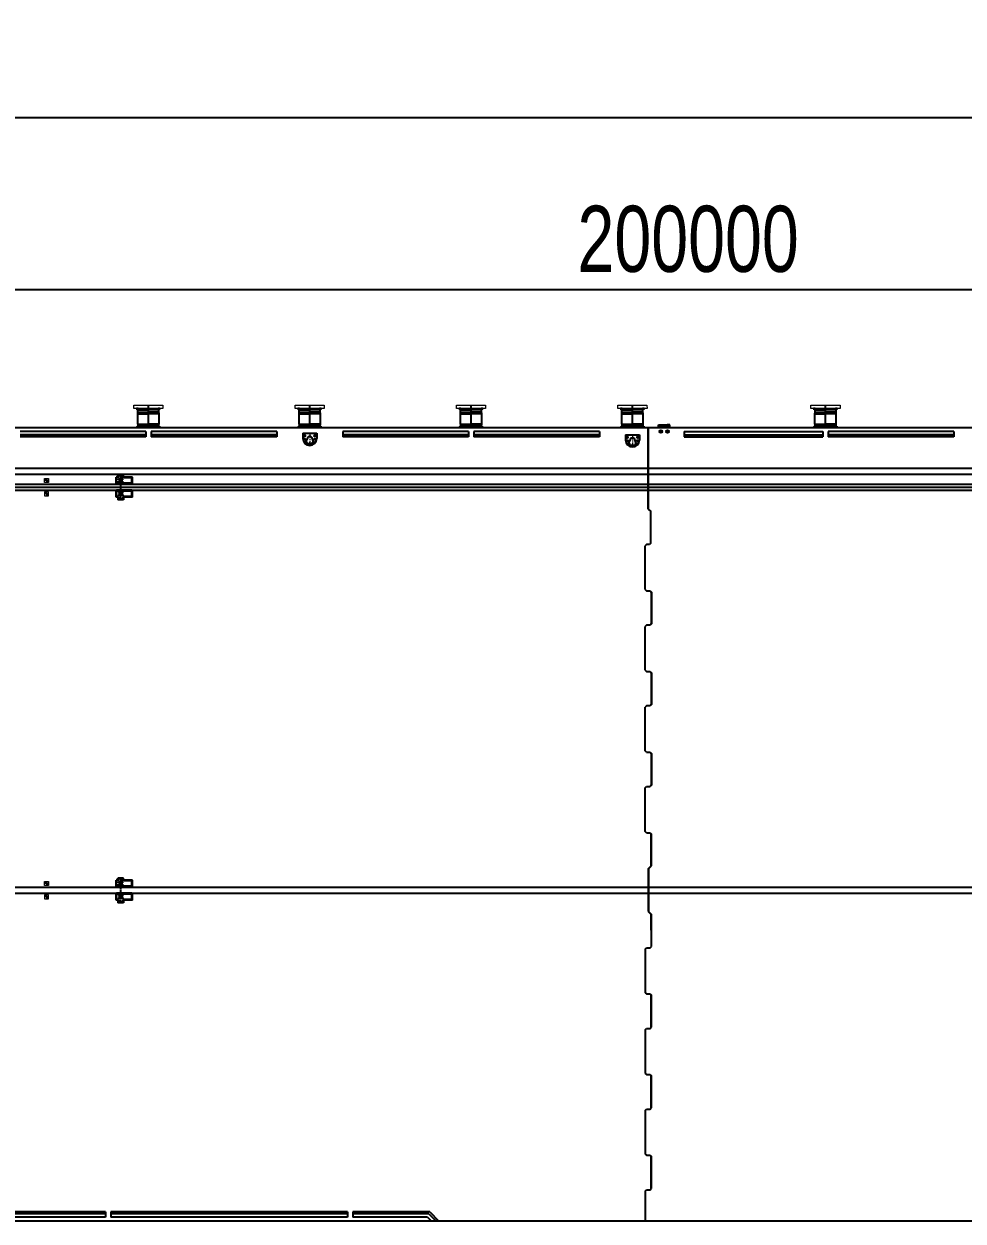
# Model space of a CAD drawing. Extents: x 3412 to 1212600, y 2456 to 246916.
# Drawn here: x 859318 to 930326, y 128766 to 219290 of the extents above; entities that cross this region are included whole.
import ezdxf

# ---------------------------------------------------------------- set-up
doc = ezdxf.new("R2010")
doc.units = 0
doc.header["$LTSCALE"] = 20
doc.header["$MEASUREMENT"] = 0
for name, pattern in [('ACAD_ISO10W100', [18, 12, -3, 0, -3]), ('CENTER', [2, 1.25, -0.25, 0.25, -0.25]), ('CENTER2', [28.575, 19.05, -3.175, 3.175, -3.175]), ('HIDDEN', [0.375, 0.25, -0.125])]:
    doc.linetypes.add(name, pattern=pattern)
doc.layers.get('0').update_dxf_attribs({"linetype": 'CONTINUOUS'})
doc.layers.get('DEFPOINTS').update_dxf_attribs({"linetype": 'CONTINUOUS'})
for name, color, linetype in [('BAO', 7, 'CONTINUOUS'), ('CENTER', 1, 'CENTER2'), ('DIM', 4, 'CONTINUOUS'), ('FENDER', 4, 'CONTINUOUS'), ('Gochanxe', 6, 'CONTINUOUS'), ('HATCH', 8, 'CONTINUOUS'), ('KHUAT', 8, 'HIDDEN'), ('TRUC', 1, 'CENTER'), ('ve', 6, 'CONTINUOUS')]:
    doc.layers.add(name, color=color, linetype=linetype)
doc.styles.add('VNROMANS', font='vn_vni.shx', dxfattribs={"width": 0.75, "bigfont": 'bigfont.shx'})
doc.dimstyles.new('D2000', dxfattribs={"dimscale": 2000, "dimtxt": 2.5, "dimasz": 1.5, "dimexe": 1, "dimexo": 0, "dimgap": 0.65, "dimtad": 1, "dimdec": 0, "dimzin": 12, "dimdsep": 46, "dimtxsty": 'VNROMANS', "dimblk1": 'OPEN', "dimblk2": 'OPEN', "dimsah": 1, "dimcen": -1, "dimclrd": 4, "dimclre": 4, "dimclrt": 4, "dimadec": 0, "dimazin": 0, "dimtfac": 1, "dimtdec": 0, "dimtmove": 2, "dimatfit": 3, "dimldrblk": 'OPEN', "dimfxl": 1, "dimtolj": 1, "dimtzin": 12, "dimarcsym": 0})

# ---------------------------------------------------------------- blocks, each defined once
blk = doc.blocks.new('KHE')
at = {"layer": 'BAO'}
for p, q in [((7378565, 1113151), (7378565, 1119311)), ((7378585, 1113151), (7378585, 1119311)), ((7378565, 1113151), (7378755, 1112961)), ((7378585, 1113151), (7378775, 1112961)), ((7378585, 1113151), (7378775, 1112961)), ((7378755, 1110561), (7378755, 1112961)), ((7378775, 1110561), (7378775, 1112961)), ((7378775, 1110561), (7378775, 1112961)), ((7378427, 1110461), (7378327, 1110361)), ((7378327, 1107061), (7378327, 1110361)), ((7378447, 1110461), (7378347, 1110361)), ((7378447, 1110461), (7378347, 1110361)), ((7378347, 1107061), (7378347, 1110361)), ((7378347, 1107061), (7378347, 1110361)), ((7378675, 1110461), (7378427, 1110461)), ((7378755, 1110561), (7378655, 1110461)), ((7378775, 1110561), (7378675, 1110461)), ((7378327, 1107061), (7378427, 1106961)), ((7378347, 1107061), (7378447, 1106961)), ((7378347, 1107061), (7378447, 1106961)), ((7378427, 1106961), (7378722, 1106961)), ((7378447, 1106961), (7378722, 1106961)), ((7378702, 1106961), (7378802, 1106861)), ((7378722, 1106961), (7378822, 1106861)), ((7378722, 1106961), (7378822, 1106861)), ((7378802, 1106861), (7378802, 1104461)), ((7378822, 1106861), (7378822, 1104461)), ((7378822, 1106861), (7378822, 1104461)), ((7378802, 1104461), (7378702, 1104361)), ((7378822, 1104461), (7378722, 1104361)), ((7378822, 1104461), (7378722, 1104361)), ((7378427, 1104361), (7378327, 1104261)), ((7378327, 1100961), (7378327, 1104261)), ((7378447, 1104361), (7378347, 1104261)), ((7378447, 1104361), (7378347, 1104261)), ((7378347, 1100961), (7378347, 1104261)), ((7378347, 1100961), (7378347, 1104261)), ((7378722, 1104361), (7378427, 1104361)), ((7378722, 1104361), (7378447, 1104361)), ((7378327, 1100961), (7378427, 1100861)), ((7378347, 1100961), (7378447, 1100861)), ((7378347, 1100961), (7378447, 1100861)), ((7378427, 1100861), (7378722, 1100861)), ((7378447, 1100861), (7378722, 1100861)), ((7378702, 1100861), (7378802, 1100761)), ((7378722, 1100861), (7378822, 1100761)), ((7378722, 1100861), (7378822, 1100761)), ((7378802, 1100761), (7378802, 1098361)), ((7378822, 1100761), (7378822, 1098361)), ((7378822, 1100761), (7378822, 1098361)), ((7378427, 1098261), (7378327, 1098161)), ((7378327, 1094861), (7378327, 1098161)), ((7378447, 1098261), (7378347, 1098161)), ((7378447, 1098261), (7378347, 1098161)), ((7378347, 1094861), (7378347, 1098161)), ((7378347, 1094861), (7378347, 1098161)), ((7378722, 1098261), (7378427, 1098261)), ((7378722, 1098261), (7378447, 1098261)), ((7378802, 1098361), (7378702, 1098261)), ((7378822, 1098361), (7378722, 1098261)), ((7378822, 1098361), (7378722, 1098261)), ((7378427, 1094761), (7378327, 1094861)), ((7378447, 1094761), (7378347, 1094861)), ((7378447, 1094761), (7378347, 1094861)), ((7378427, 1094761), (7378722, 1094761)), ((7378447, 1094761), (7378722, 1094761)), ((7378702, 1094761), (7378802, 1094661)), ((7378722, 1094761), (7378822, 1094661)), ((7378722, 1094761), (7378822, 1094661)), ((7378802, 1094661), (7378802, 1092261)), ((7378822, 1094661), (7378822, 1092261)), ((7378822, 1094661), (7378822, 1092261)), ((7378327, 1092061), (7378427, 1092161)), ((7378327, 1088761), (7378327, 1092061)), ((7378347, 1092061), (7378447, 1092161)), ((7378347, 1092061), (7378447, 1092161)), ((7378347, 1088761), (7378347, 1092061)), ((7378347, 1088761), (7378347, 1092061)), ((7378427, 1092161), (7378722, 1092161)), ((7378447, 1092161), (7378722, 1092161)), ((7378802, 1092261), (7378702, 1092161)), ((7378822, 1092261), (7378722, 1092161)), ((7378822, 1092261), (7378722, 1092161)), ((7378427, 1088661), (7378327, 1088761)), ((7378447, 1088661), (7378347, 1088761)), ((7378447, 1088661), (7378347, 1088761)), ((7378427, 1088661), (7378722, 1088661)), ((7378447, 1088661), (7378722, 1088661)), ((7378702, 1088661), (7378802, 1088561)), ((7378722, 1088661), (7378822, 1088561)), ((7378722, 1088661), (7378822, 1088561)), ((7378802, 1086181), (7378802, 1088561)), ((7378822, 1086181), (7378822, 1088561)), ((7378565, 1085943), (7378802, 1086181)), ((7378565, 1085943), (7378565, 1082718)), ((7378585, 1085943), (7378822, 1086181)), ((7378585, 1085943), (7378585, 1082718)), ((7378585, 1085943), (7378585, 1082718)), ((7378565, 1082718), (7378802, 1082481)), ((7378585, 1082718), (7378822, 1082481)), ((7378805, 1080081), (7378802, 1082481)), ((7378825, 1080081), (7378822, 1082481)), ((7378327, 1079881), (7378427, 1079981)), ((7378347, 1079881), (7378447, 1079981)), ((7378347, 1079881), (7378447, 1079981)), ((7378427, 1079981), (7378725, 1079981)), ((7378447, 1079981), (7378722, 1079981)), ((7378705, 1079981), (7378805, 1080081)), ((7378725, 1079981), (7378825, 1080081)), ((7378725, 1079981), (7378825, 1080081)), ((7378327, 1079881), (7378327, 1076581)), ((7378347, 1079881), (7378347, 1076581)), ((7378347, 1079881), (7378347, 1076581)), ((7378327, 1076581), (7378427, 1076481)), ((7378347, 1076581), (7378447, 1076481)), ((7378347, 1076581), (7378447, 1076481)), ((7378427, 1076481), (7378722, 1076481)), ((7378447, 1076481), (7378722, 1076481)), ((7378702, 1076481), (7378802, 1076381)), ((7378722, 1076481), (7378822, 1076381)), ((7378722, 1076481), (7378822, 1076381)), ((7378802, 1073981), (7378802, 1076381)), ((7378822, 1073981), (7378822, 1076381)), ((7378822, 1073981), (7378822, 1076381)), ((7378327, 1073781), (7378427, 1073881)), ((7378327, 1073781), (7378327, 1070481)), ((7378347, 1073781), (7378447, 1073881)), ((7378347, 1073781), (7378447, 1073881)), ((7378347, 1073781), (7378347, 1070481)), ((7378347, 1073781), (7378347, 1070481)), ((7378427, 1073881), (7378722, 1073881)), ((7378447, 1073881), (7378722, 1073881)), ((7378702, 1073881), (7378802, 1073981)), ((7378722, 1073881), (7378822, 1073981)), ((7378722, 1073881), (7378822, 1073981)), ((7378327, 1070481), (7378427, 1070381)), ((7378347, 1070481), (7378447, 1070381)), ((7378347, 1070481), (7378447, 1070381)), ((7378427, 1070381), (7378722, 1070381)), ((7378447, 1070381), (7378722, 1070381)), ((7378702, 1070381), (7378802, 1070281)), ((7378722, 1070381), (7378822, 1070281)), ((7378722, 1070381), (7378822, 1070281)), ((7378802, 1067881), (7378802, 1070281)), ((7378822, 1067881), (7378822, 1070281)), ((7378822, 1067881), (7378822, 1070281)), ((7378327, 1067681), (7378427, 1067781)), ((7378327, 1067681), (7378327, 1064381)), ((7378347, 1067681), (7378447, 1067781)), ((7378347, 1067681), (7378447, 1067781)), ((7378347, 1067681), (7378347, 1064381)), ((7378347, 1067681), (7378347, 1064381)), ((7378427, 1067781), (7378722, 1067781)), ((7378447, 1067781), (7378722, 1067781)), ((7378702, 1067781), (7378802, 1067881)), ((7378722, 1067781), (7378822, 1067881)), ((7378722, 1067781), (7378822, 1067881)), ((7378327, 1064381), (7378427, 1064281)), ((7378347, 1064381), (7378447, 1064281)), ((7378347, 1064381), (7378447, 1064281)), ((7378427, 1064281), (7378722, 1064281)), ((7378447, 1064281), (7378722, 1064281)), ((7378702, 1064281), (7378802, 1064181)), ((7378722, 1064281), (7378822, 1064181)), ((7378722, 1064281), (7378822, 1064181)), ((7378802, 1061781), (7378802, 1064181)), ((7378822, 1061781), (7378822, 1064181)), ((7378822, 1061781), (7378822, 1064181)), ((7378327, 1061581), (7378427, 1061681)), ((7378327, 1061581), (7378327, 1059311)), ((7378347, 1061581), (7378447, 1061681)), ((7378347, 1061581), (7378447, 1061681)), ((7378347, 1061581), (7378347, 1059311)), ((7378347, 1061581), (7378347, 1059311)), ((7378427, 1061681), (7378722, 1061681)), ((7378447, 1061681), (7378722, 1061681)), ((7378702, 1061681), (7378802, 1061781)), ((7378722, 1061681), (7378822, 1061781)), ((7378722, 1061681), (7378822, 1061781))]:
    blk.add_line(p, q, dxfattribs=at)
blk = doc.blocks.new('DEM1450')
at = {"layer": 'DIM', "color": 1, "linetype": 'CENTER2', "ltscale": 2}
for p, q in [((-1450804, 656360), (-1450804, 656532)), ((-1449154, 656360), (-1449154, 656532)), ((-1450804, 654952), (-1450804, 655124)), ((-1449154, 654952), (-1449154, 655124))]:
    blk.add_line(p, q, dxfattribs=at)
at = {"layer": 've', "color": 7}
for p, q in [((-1450904, 656425), (-1450904, 656467)), ((-1450904, 656467), (-1449054, 656467)), ((-1450904, 656425), (-1450846, 656425)), ((-1450774, 656367), (-1450846, 656425)), ((-1450846, 656425), (-1449979, 656425)), ((-1450774, 656367), (-1449979, 656367)), ((-1450774, 656188), (-1450774, 656367)), ((-1449054, 656425), (-1449979, 656425)), ((-1449184, 656367), (-1449979, 656367)), ((-1449184, 656367), (-1449112, 656425)), ((-1449184, 656188), (-1449184, 656367)), ((-1449054, 656425), (-1449054, 656467)), ((-1450786, 656065), (-1449979, 656065)), ((-1450786, 655290), (-1450786, 656058)), ((-1450785, 656072), (-1450775, 656174)), ((-1450774, 656181), (-1449979, 656181)), ((-1449184, 656181), (-1449979, 656181)), ((-1449172, 656065), (-1449979, 656065)), ((-1449173, 656072), (-1449183, 656174)), ((-1449172, 655290), (-1449172, 656058)), ((-1450904, 655059), (-1449979, 655059)), ((-1450904, 655017), (-1450904, 655059)), ((-1450904, 655017), (-1449054, 655017)), ((-1450751, 655117), (-1450809, 655059)), ((-1450784, 655269), (-1449979, 655269)), ((-1450757, 655173), (-1450780, 655249)), ((-1450752, 655153), (-1449979, 655153)), ((-1450751, 655117), (-1450751, 655132)), ((-1450751, 655117), (-1449979, 655117)), ((-1449173, 655269), (-1449979, 655269)), ((-1449205, 655153), (-1449979, 655153)), ((-1449207, 655117), (-1449979, 655117)), ((-1449054, 655059), (-1449979, 655059)), ((-1449719, 655059), (-1449894, 655059)), ((-1449174, 655059), (-1449219, 655059)), ((-1449207, 655117), (-1449207, 655132)), ((-1449207, 655117), (-1449207, 655132)), ((-1449207, 655117), (-1449149, 655059)), ((-1449207, 655117), (-1449174, 655084)), ((-1449201, 655173), (-1449178, 655249)), ((-1449054, 655017), (-1449054, 655059))]:
    blk.add_line(p, q, dxfattribs=at)
at = {"layer": 've', "color": 1, "linetype": 'ACAD_ISO10W100', "ltscale": 0.1}
blk.add_line((-1449979, 655017), (-1449979, 656639), dxfattribs=at)
blk.add_line((-1449979, 655017), (-1449979, 656639), dxfattribs=at)
at = {"layer": 've', "color": 7}
for centre, start, end in [((-1450641, 656058), 174.09386, 180), ((-1450919, 656188), 354.09386, 0), ((-1449039, 656188), 180, 185.90614), ((-1449317, 656058), 0, 5.90614), ((-1450641, 655290), 180, 196.78983), ((-1450896, 655132), 0, 16.78983), ((-1449062, 655132), 163.21017, 180), ((-1449317, 655290), 343.21017, 0)]:
    blk.add_arc(centre, 145, start, end, dxfattribs=at)
blk = doc.blocks.new('_OPEN')
at = {"color": 0, "linetype": 'ByBlock'}
for p, q in [((-1, 0.167), (0, 0)), ((0, 0), (-1, -0.167)), ((0, 0), (-1, 0))]:
    blk.add_line(p, q, dxfattribs=at)
blk = doc.blocks.new('*D77')
at = {"layer": 'DEFPOINTS', "color": 0, "transparency": 16777216}
for p in [(1009538, 199207), (809538, 192931), (1009538, 192931)]:
    blk.add_point(p, dxfattribs=at)
at = {"layer": 'DIM', "color": 4, "lineweight": -2, "transparency": 16777216}
for p, q in [((809538, 192931), (809538, 201207)), ((1009538, 192931), (1009538, 201207)), ((812538, 199207), (1006538, 199207))]:
    blk.add_line(p, q, dxfattribs=at)
at = {"layer": 'DIM', "color": 4, "lineweight": -2, "transparency": 16777216, "xscale": 3000, "yscale": 3000, "zscale": 3000, "rotation": 180}
blk.add_blockref('_OPEN', (809538, 199207), dxfattribs=at)
at = {"layer": 'DIM', "color": 4, "lineweight": -2, "transparency": 16777216, "xscale": 3000, "yscale": 3000, "zscale": 3000}
blk.add_blockref('_OPEN', (1009538, 199207), dxfattribs=at)
at = {"layer": 'DIM', "color": 4, "transparency": 16777216, "insert": (909538, 203007), "char_height": 5000, "attachment_point": 5, "style": 'VNROMANS'}
blk.add_mtext('\\A1;200000', dxfattribs=at)
blk = doc.blocks.new('*D79')
at = {"layer": 'DEFPOINTS', "color": 0, "transparency": 16777216}
for p in [(1206528, 212209), (406528, 192931), (1206528, 192931)]:
    blk.add_point(p, dxfattribs=at)
at = {"layer": 'DIM', "color": 4, "lineweight": -2, "transparency": 16777216}
for p, q in [((406528, 192931), (406528, 214209)), ((1206528, 192931), (1206528, 214209)), ((409528, 212209), (1203528, 212209))]:
    blk.add_line(p, q, dxfattribs=at)
at = {"layer": 'DIM', "color": 4, "lineweight": -2, "transparency": 16777216, "xscale": 3000, "yscale": 3000, "zscale": 3000, "rotation": 180}
blk.add_blockref('_OPEN', (406528, 212209), dxfattribs=at)
at = {"layer": 'DIM', "color": 4, "lineweight": -2, "transparency": 16777216, "xscale": 3000, "yscale": 3000, "zscale": 3000}
blk.add_blockref('_OPEN', (1206528, 212209), dxfattribs=at)
at = {"layer": 'DIM', "color": 4, "transparency": 16777216, "insert": (806528, 216009), "char_height": 5000, "attachment_point": 5, "style": 'VNROMANS'}
blk.add_mtext('\\A1;800000', dxfattribs=at)
blk = doc.blocks.new('gcx')
at = {"layer": 'Gochanxe'}
for p, q in [((462000, -300), (452501, -300)), ((462000, -550), (452501, -550)), ((462000, -700), (452501, -700)), ((462000, -300), (462000, -700)), ((462400, -300), (462400, -700)), ((471900, -300), (462400, -300)), ((471900, -550), (462400, -550)), ((471900, -700), (462400, -700)), ((471900, -300), (471900, -700)), ((476900, -300), (476900, -700)), ((486400, -300), (476900, -300)), ((486400, -550), (476900, -550)), ((486400, -700), (476900, -700)), ((486400, -300), (486400, -700)), ((486800, -300), (486800, -700)), ((496300, -300), (486800, -300)), ((496300, -550), (486800, -550)), ((496300, -700), (486800, -700)), ((496300, -300), (496300, -700)), ((502700, -300), (513200, -300)), ((502700, -300), (502700, -700)), ((502700, -550), (513200, -550)), ((502700, -700), (513200, -700)), ((513200, -300), (513200, -700)), ((513600, -300), (513600, -700)), ((523100, -300), (513600, -300)), ((523100, -550), (513600, -550)), ((523100, -700), (513600, -700)), ((523100, -300), (523100, -700)), ((458950, -59300), (441050, -59300)), ((458950, -59450), (441050, -59450)), ((458950, -59700), (441050, -59700)), ((458950, -59300), (458950, -59700)), ((459350, -59300), (459350, -59700)), ((477250, -59300), (459350, -59300)), ((477250, -59450), (459350, -59450)), ((477250, -59700), (459350, -59700)), ((477250, -59300), (477250, -59700)), ((483470, -59300), (477650, -59300)), ((477650, -59300), (477650, -59700)), ((483408, -59450), (477650, -59450)), ((483304, -59700), (477650, -59700)), ((483304, -59700), (483604, -60000)), ((483408, -59450), (483958, -60000)), ((483470, -59300), (484170, -60000))]:
    blk.add_line(p, q, dxfattribs=at)

msp = doc.modelspace()

# ---------------------------------------------------------------- hatches: boundary and pattern name
at = {"layer": 'BAO', "linetype": 'ByBlock', "lineweight": 15}
h = msp.add_hatch(color=256, dxfattribs=at)
h.paths.add_polyline_path([(860878.412, 184915.991), (861028.412, 184915.991), (861028.412, 184765.991), (860878.412, 184765.991)])
h.paths.add_polyline_path([(861028.412, 184765.991), (861178.412, 184765.991), (861178.412, 184615.991), (861028.412, 184615.991)])
h = msp.add_hatch(color=256, dxfattribs=at)
h.paths.add_polyline_path([(860878.412, 183915.991), (861028.412, 183915.991), (861028.412, 183765.991), (860878.412, 183765.991)])
h.paths.add_polyline_path([(861028.412, 183765.991), (861178.412, 183765.991), (861178.412, 183615.991), (861028.412, 183615.991)])
h = msp.add_hatch(color=256, dxfattribs=at)
h.paths.add_polyline_path([(860878.412, 154435.991), (861028.412, 154435.991), (861028.412, 154285.991), (860878.412, 154285.991)])
h.paths.add_polyline_path([(861028.412, 154285.991), (861178.412, 154285.991), (861178.412, 154135.991), (861028.412, 154135.991)])
h = msp.add_hatch(color=256, dxfattribs=at)
h.paths.add_polyline_path([(860878.412, 153435.991), (861028.412, 153435.991), (861028.412, 153285.991), (860878.412, 153285.991)])
h.paths.add_polyline_path([(861028.412, 153285.991), (861178.412, 153285.991), (861178.412, 153135.991), (861028.412, 153135.991)])

# ---------------------------------------------------------------- linework, layer by layer
at = {"color": 7}
for p, q in [((806538.412, 188765.991), (906518.412, 188765.991)), ((906538.412, 188765.991), (950398.412, 188765.991))]:
    msp.add_line(p, q, dxfattribs=at)
at = {"layer": 'BAO'}
for p, q in [((880406.196, 188346.991), (880406.196, 187939.491)), ((880406.196, 188346.991), (881451.196, 188346.991)), ((881451.196, 188346.991), (881451.196, 187939.491)), ((907303.412, 188765.991), (907303.412, 188965.991)), ((907303.412, 188965.991), (907503.412, 188965.991)), ((907397.727, 188475.726), (907559.096, 188475.726)), ((907397.727, 188475.726), (907397.727, 188455.726)), ((907397.727, 188455.726), (907559.096, 188455.726)), ((907503.412, 188965.991), (907503.412, 188765.991)), ((907928.412, 188940.991), (907528.412, 188940.991)), ((907528.412, 188890.991), (907928.412, 188890.991)), ((907559.096, 188475.726), (907559.096, 188455.726)), ((907897.727, 188475.766), (908059.096, 188475.766)), ((907897.727, 188455.766), (908059.096, 188455.766)), ((907953.412, 188965.991), (907953.412, 188765.991)), ((908153.412, 188965.991), (907953.412, 188965.991)), ((908059.096, 188476.011), (908059.096, 188456.011)), ((908153.412, 188765.991), (908153.412, 188965.991)), ((880730.975, 187860.076), (880730.975, 187913.187)), ((881126.417, 187860.076), (881126.417, 187913.187)), ((904805.912, 188230.991), (904805.912, 187823.491)), ((904805.912, 188230.991), (905850.912, 188230.991)), ((905130.691, 187744.076), (905130.691, 187797.187)), ((905526.132, 187744.076), (905526.132, 187797.187)), ((905850.912, 188230.991), (905850.912, 187823.491)), ((818710.961, 185695.991), (939010.912, 185695.991)), ((815078.412, 185235.991), (939978.412, 185235.991)), ((866278.412, 184545.991), (866278.412, 185020.991)), ((866418.412, 185020.991), (866278.412, 185020.991)), ((866328.412, 184495.991), (866328.412, 184970.991)), ((866468.412, 184970.991), (866328.412, 184970.991)), ((866838.412, 185170.991), (866418.412, 185170.991)), ((866418.412, 185020.991), (866418.412, 185170.991)), ((866468.412, 185120.991), (866418.412, 185170.991)), ((866418.412, 185020.991), (866468.412, 184970.991)), ((866468.412, 184970.991), (866468.412, 185120.991)), ((866788.412, 185120.991), (866468.412, 185120.991)), ((866468.412, 184815.991), (866468.412, 184865.991)), ((866788.412, 184865.991), (866468.412, 184865.991)), ((866788.412, 184815.991), (866468.412, 184815.991)), ((866788.412, 184725.991), (866468.412, 184725.991)), ((866468.412, 184675.991), (866468.412, 184725.991)), ((866788.412, 184675.991), (866468.412, 184675.991)), ((866788.412, 185120.991), (866838.412, 185170.991)), ((866788.412, 184970.991), (866788.412, 185120.991)), ((866838.412, 185020.991), (866788.412, 184970.991)), ((867478.412, 184970.991), (866788.412, 184970.991)), ((866788.412, 184815.991), (866788.412, 184865.991)), ((866788.412, 184675.991), (866788.412, 184725.991)), ((866838.412, 185020.991), (866838.412, 185170.991)), ((867528.412, 185020.991), (866838.412, 185020.991)), ((867478.412, 184970.991), (867528.412, 185020.991)), ((867478.412, 184495.991), (867478.412, 184970.991)), ((867528.412, 184545.991), (867528.412, 185020.991)), ((411706.595, 184495.991), (1008695.912, 184495.991)), ((411706.595, 184035.991), (1008695.912, 184035.991)), ((866278.412, 184545.991), (866328.412, 184495.991)), ((866278.412, 183985.991), (866328.412, 184035.991)), ((866278.412, 183510.991), (866278.412, 183985.991)), ((867478.412, 184570.991), (866328.412, 184570.991)), ((867478.412, 184495.991), (866328.412, 184495.991)), ((867478.412, 184035.991), (866328.412, 184035.991)), ((866328.412, 183560.991), (866328.412, 184035.991)), ((867478.412, 183960.991), (866328.412, 183960.991)), ((866788.412, 183855.991), (866468.412, 183855.991)), ((866468.412, 183855.991), (866468.412, 183805.991)), ((866788.412, 183805.991), (866468.412, 183805.991)), ((866788.412, 183855.991), (866788.412, 183805.991)), ((867478.412, 184495.991), (867528.412, 184545.991)), ((867478.412, 184035.991), (867528.412, 183985.991)), ((867478.412, 183560.991), (867478.412, 184035.991)), ((867528.412, 183510.991), (867528.412, 183985.991)), ((866328.412, 183560.991), (866278.412, 183510.991)), ((866418.412, 183510.991), (866278.412, 183510.991)), ((866468.412, 183560.991), (866328.412, 183560.991)), ((866418.412, 183510.991), (866468.412, 183560.991)), ((866418.412, 183510.991), (866418.412, 183310.991)), ((866468.412, 183360.991), (866418.412, 183310.991)), ((866838.412, 183310.991), (866418.412, 183310.991)), ((866468.412, 183715.991), (866468.412, 183665.991)), ((866788.412, 183715.991), (866468.412, 183715.991)), ((866788.412, 183665.991), (866468.412, 183665.991)), ((866468.412, 183560.991), (866468.412, 183360.991)), ((866788.412, 183360.991), (866468.412, 183360.991)), ((866788.412, 183715.991), (866788.412, 183665.991)), ((866788.412, 183560.991), (866838.412, 183510.991)), ((866788.412, 183560.991), (866788.412, 183360.991)), ((867478.412, 183560.991), (866788.412, 183560.991)), ((866788.412, 183360.991), (866838.412, 183310.991)), ((866838.412, 183510.991), (866838.412, 183310.991)), ((867528.412, 183510.991), (866838.412, 183510.991)), ((867478.412, 183560.991), (867528.412, 183510.991)), ((411706.595, 154015.991), (1009210.535, 154015.991)), ((866278.412, 154065.991), (866278.412, 154540.991)), ((866418.412, 154540.991), (866278.412, 154540.991)), ((866278.412, 154065.991), (866328.412, 154015.991)), ((866328.412, 154015.991), (866328.412, 154490.991)), ((866468.412, 154490.991), (866328.412, 154490.991)), ((867478.412, 154090.991), (866328.412, 154090.991)), ((867478.412, 154015.991), (866328.412, 154015.991)), ((866838.412, 154690.991), (866418.412, 154690.991)), ((866418.412, 154540.991), (866418.412, 154690.991)), ((866468.412, 154640.991), (866418.412, 154690.991)), ((866418.412, 154540.991), (866468.412, 154490.991)), ((866468.412, 154490.991), (866468.412, 154640.991)), ((866788.412, 154640.991), (866468.412, 154640.991)), ((866468.412, 154335.991), (866468.412, 154385.991)), ((866788.412, 154385.991), (866468.412, 154385.991)), ((866788.412, 154335.991), (866468.412, 154335.991)), ((866788.412, 154245.991), (866468.412, 154245.991)), ((866468.412, 154195.991), (866468.412, 154245.991)), ((866788.412, 154195.991), (866468.412, 154195.991)), ((866788.412, 154640.991), (866838.412, 154690.991)), ((866788.412, 154490.991), (866788.412, 154640.991)), ((866838.412, 154540.991), (866788.412, 154490.991)), ((867478.412, 154490.991), (866788.412, 154490.991)), ((866788.412, 154335.991), (866788.412, 154385.991)), ((866788.412, 154195.991), (866788.412, 154245.991)), ((866838.412, 154540.991), (866838.412, 154690.991)), ((867528.412, 154540.991), (866838.412, 154540.991)), ((867478.412, 154490.991), (867528.412, 154540.991)), ((867478.412, 154015.991), (867478.412, 154490.991)), ((867478.412, 154015.991), (867528.412, 154065.991)), ((867528.412, 154065.991), (867528.412, 154540.991)), ((411706.595, 153555.991), (1009210.535, 153555.991)), ((866278.412, 153505.991), (866328.412, 153555.991)), ((866278.412, 153030.991), (866278.412, 153505.991)), ((866328.412, 153080.991), (866278.412, 153030.991)), ((866418.412, 153030.991), (866278.412, 153030.991)), ((867478.412, 153555.991), (866328.412, 153555.991)), ((866328.412, 153080.991), (866328.412, 153555.991)), ((867478.412, 153480.991), (866328.412, 153480.991)), ((866468.412, 153080.991), (866328.412, 153080.991)), ((866418.412, 153030.991), (866468.412, 153080.991)), ((866418.412, 153030.991), (866418.412, 152830.991)), ((866788.412, 153375.991), (866468.412, 153375.991)), ((866468.412, 153375.991), (866468.412, 153325.991)), ((866788.412, 153325.991), (866468.412, 153325.991)), ((866468.412, 153235.991), (866468.412, 153185.991)), ((866788.412, 153235.991), (866468.412, 153235.991)), ((866788.412, 153185.991), (866468.412, 153185.991)), ((866468.412, 153080.991), (866468.412, 152880.991)), ((866788.412, 153375.991), (866788.412, 153325.991)), ((866788.412, 153235.991), (866788.412, 153185.991)), ((866788.412, 153080.991), (866838.412, 153030.991)), ((866788.412, 153080.991), (866788.412, 152880.991)), ((867478.412, 153080.991), (866788.412, 153080.991)), ((866838.412, 153030.991), (866838.412, 152830.991)), ((867528.412, 153030.991), (866838.412, 153030.991)), ((867478.412, 153555.991), (867528.412, 153505.991)), ((867478.412, 153080.991), (867478.412, 153555.991)), ((867478.412, 153080.991), (867528.412, 153030.991)), ((867528.412, 153030.991), (867528.412, 153505.991)), ((866468.412, 152880.991), (866418.412, 152830.991)), ((866838.412, 152830.991), (866418.412, 152830.991)), ((866788.412, 152880.991), (866468.412, 152880.991)), ((866788.412, 152880.991), (866838.412, 152830.991))]:
    msp.add_line(p, q, dxfattribs=at)
at = {"layer": 'BAO', "color": 2, "linetype": 'ByBlock', "lineweight": 15}
for p, q in [((861178.412, 184765.991), (860878.412, 184765.991)), ((861028.412, 184915.991), (861028.412, 184615.991)), ((861178.412, 183765.991), (860878.412, 183765.991)), ((861028.412, 183915.991), (861028.412, 183615.991)), ((861178.412, 154285.991), (860878.412, 154285.991)), ((861028.412, 154435.991), (861028.412, 154135.991)), ((861178.412, 153285.991), (860878.412, 153285.991)), ((861028.412, 153435.991), (861028.412, 153135.991))]:
    msp.add_line(p, q, dxfattribs=at)
at = {"layer": 'BAO', "ltscale": 0.003}
for p, q in [((906280.912, 128765.991), (806300.912, 128765.991)), ((1006280.912, 128765.991), (906300.912, 128765.991))]:
    msp.add_line(p, q, dxfattribs=at)
at = {"layer": 'BAO', "lineweight": 15, "ltscale": 400}
for points in [[(867623.412, 190465.991), (869823.412, 190465.991), (869828.412, 190215.991), (867628.412, 190215.991)], [(879823.412, 190465.991), (882023.412, 190465.991), (882028.412, 190215.991), (879828.412, 190215.991)], [(892023.412, 190465.991), (894223.412, 190465.991), (894228.412, 190215.991), (892028.412, 190215.991)], [(904223.412, 190465.991), (906423.412, 190465.991), (906428.412, 190215.991), (904228.412, 190215.991)], [(918823.412, 190465.991), (921023.412, 190465.991), (921028.412, 190215.991), (918828.412, 190215.991)]]:
    msp.add_lwpolyline(points, close=True, dxfattribs=at)
at = {"layer": 'BAO', "color": 2, "linetype": 'ByBlock', "lineweight": 15}
for points in [[(861178.412, 184615.991), (860878.412, 184615.991), (860878.412, 184915.991), (861178.412, 184915.991)], [(861178.412, 183915.991), (860878.412, 183915.991), (860878.412, 183615.991), (861178.412, 183615.991)], [(861178.412, 154135.991), (860878.412, 154135.991), (860878.412, 154435.991), (861178.412, 154435.991)], [(861178.412, 153435.991), (860878.412, 153435.991), (860878.412, 153135.991), (861178.412, 153135.991)]]:
    msp.add_lwpolyline(points, close=True, dxfattribs=at)
at = {"layer": 'BAO'}
for centre, radius in [((907478.412, 188465.726), 100), ((907978.412, 188465.766), 100), ((880533.696, 188143.991), 54), ((880533.696, 187889.991), 54), ((881323.696, 188143.991), 54), ((881323.696, 187889.991), 54), ((904933.412, 188027.991), 54), ((904933.412, 187773.991), 54), ((905723.412, 188027.991), 54), ((905723.412, 187773.991), 54)]:
    msp.add_circle(centre, radius, dxfattribs=at)
at = {"layer": 'BAO', "color": 8}
for centre in [(880533.696, 188143.991), (880533.696, 187889.991), (881323.696, 188143.991), (881323.696, 187889.991), (904933.412, 188027.991), (904933.412, 187773.991), (905723.412, 188027.991), (905723.412, 187773.991)]:
    msp.add_circle(centre, 28, dxfattribs=at)
at = {"layer": 'BAO'}
for centre, radius, start, end in [((907503.412, 188940.991), 25, 0, 90), ((907503.412, 188890.991), 25, 270, 0), ((907953.412, 188940.991), 25, 90, 180), ((907953.412, 188890.991), 25, 180, 270), ((880928.696, 187939.491), 522.5, 180, 0), ((880928.696, 187543.991), 54, 177.67268723, 2.32731277), ((905328.412, 187823.491), 522.5, 180, 0), ((905328.412, 187427.991), 54, 177.67268723, 2.32731277)]:
    msp.add_arc(centre, radius, start, end, dxfattribs=at)
at = {"layer": 'BAO', "color": 8}
for centre in [(880928.696, 187543.991), (905328.412, 187427.991)]:
    msp.add_arc(centre, 28, 175.50824564, 4.49175436, dxfattribs=at)
at = {"layer": 'CENTER', "ltscale": 0.02}
for p, q in [((907263.412, 188865.991), (907528.412, 188865.991)), ((907403.412, 189005.991), (907403.412, 188725.991)), ((907503.412, 188915.991), (907953.412, 188915.991)), ((907928.412, 188865.991), (908193.412, 188865.991)), ((908053.412, 188987.682), (908053.412, 188725.991))]:
    msp.add_line(p, q, dxfattribs=at)
at = {"layer": 'DIM', "color": 8, "linetype": 'HIDDEN', "ltscale": 0.06}
for centre, radius in [((880656.196, 187651.991), 54), ((880656.196, 187651.991), 28), ((881201.196, 187651.991), 54), ((881201.196, 187651.991), 28), ((905055.912, 187535.991), 54), ((905055.912, 187535.991), 28), ((905600.912, 187535.991), 54), ((905600.912, 187535.991), 28)]:
    msp.add_circle(centre, radius, dxfattribs=at)
for centre, radius, start, end in [((880928.696, 187543.991), 54, 2.32731277, 177.67268723), ((880928.696, 187543.991), 28, 4.49175436, 175.50824564), ((905328.412, 187427.991), 54, 2.32731277, 177.67268723), ((905328.412, 187427.991), 28, 4.49175436, 175.50824564)]:
    msp.add_arc(centre, radius, start, end, dxfattribs=at)
at = {"layer": 'FENDER', "color": 7}
for p, q in [((880626.965, 187552.024), (881230.427, 187552.024)), ((905026.68, 187436.024), (905630.143, 187436.024))]:
    msp.add_line(p, q, dxfattribs=at)
for centre, radius, start, end in [((880626.965, 187625.293), 73.269, 108.22139852, 270), ((880534.096, 187879.993), 197.885, 290.7035262, 354.22339249), ((880928.696, 187905.136), 197.885, 2.33195928, 177.66804072), ((881323.296, 187879.993), 197.885, 185.77660751, 250.63772962), ((881230.427, 187625.293), 73.269, 270, 68.1556019), ((905026.68, 187509.293), 73.269, 108.22139852, 270), ((904933.811, 187763.993), 197.885, 290.7035262, 354.22339249), ((905328.412, 187789.136), 197.885, 2.33195928, 177.66804072), ((905723.012, 187763.993), 197.885, 185.77660751, 250.63772962), ((905630.143, 187509.293), 73.269, 270, 68.1556019)]:
    msp.add_arc(centre, radius, start, end, dxfattribs=at)
at = {"layer": 'KHUAT', "ltscale": 10}
for p, q in [((907397.727, 188475.726), (907378.913, 188475.726)), ((907397.727, 188455.726), (907378.913, 188455.726)), ((908059.096, 188476.011), (908077.91, 188476.011)), ((908059.096, 188456.011), (908077.91, 188456.011))]:
    msp.add_line(p, q, dxfattribs=at)
at = {"layer": 'TRUC', "lineweight": 5, "ltscale": 15}
for p, q in [((880928.696, 188346.991), (880928.696, 187416.991)), ((880458.696, 188143.991), (880608.696, 188143.991)), ((880458.696, 187889.991), (880608.696, 187889.991)), ((880533.696, 188218.991), (880533.696, 188068.991)), ((880533.696, 187964.991), (880533.696, 187814.991)), ((880581.196, 187651.991), (880731.196, 187651.991)), ((880656.196, 187726.991), (880656.196, 187576.991)), ((880853.696, 187543.991), (881003.696, 187543.991)), ((881126.196, 187651.991), (881276.196, 187651.991)), ((881201.196, 187726.991), (881201.196, 187576.991)), ((881248.696, 187889.991), (881398.696, 187889.991)), ((881323.696, 187964.991), (881323.696, 187814.991)), ((904858.412, 188027.991), (905008.412, 188027.991)), ((904858.412, 187773.991), (905008.412, 187773.991)), ((904933.412, 188102.991), (904933.412, 187952.991)), ((904933.412, 187848.991), (904933.412, 187698.991)), ((904980.912, 187535.991), (905130.912, 187535.991)), ((905055.912, 187610.991), (905055.912, 187460.991)), ((905253.412, 187427.991), (905403.412, 187427.991)), ((905328.412, 188230.991), (905328.412, 187300.991)), ((905525.912, 187535.991), (905675.912, 187535.991)), ((905600.912, 187610.991), (905600.912, 187460.991)), ((905648.412, 187773.991), (905798.412, 187773.991)), ((905723.412, 187848.991), (905723.412, 187698.991))]:
    msp.add_line(p, q, dxfattribs=at)
at = {"layer": 'TRUC'}
for p, q in [((907378.412, 188465.726), (907578.412, 188465.726)), ((907478.412, 188586.381), (907478.412, 188349.32)), ((907878.412, 188465.766), (908078.412, 188465.766)), ((907978.412, 188586.421), (907978.412, 188349.36))]:
    msp.add_line(p, q, dxfattribs=at)
at = {"layer": 'TRUC', "ltscale": 0.025}
for p, q in [((881248.696, 188143.991), (881398.696, 188143.991)), ((881323.696, 188218.991), (881323.696, 188068.991)), ((905648.412, 188027.991), (905798.412, 188027.991)), ((905723.412, 188102.991), (905723.412, 187952.991))]:
    msp.add_line(p, q, dxfattribs=at)
at = {"layer": 'TRUC', "ltscale": 8}
for p, q in [((866628.412, 185170.991), (866628.412, 183310.991)), ((866628.412, 154690.991), (866628.412, 152830.991))]:
    msp.add_line(p, q, dxfattribs=at)
at = {"layer": 'TRUC', "ltscale": 0.05}
msp.add_line((411706.595, 184265.991), (1008695.912, 184265.991), dxfattribs=at)

# ---------------------------------------------------------------- block references
at = {"layer": 'Gochanxe', "color": 4}
msp.add_blockref('gcx', (406528.412, 188765.991), dxfattribs=at)
at = {"layer": 'HATCH'}
msp.add_blockref('KHE', (-6472046.145, -930544.712), dxfattribs=at)
at = {"layer": 'TRUC', "linetype": 'ByBlock'}
for p in [(2318706.99, -466251.002), (2330906.99, -466251.002), (2343106.99, -466251.002), (2355306.99, -466251.002), (2369906.99, -466251.002)]:
    msp.add_blockref('DEM1450', p, dxfattribs=at)

# ---------------------------------------------------------------- dimensions: what is measured, and where the dimension line sits
at = {"layer": 'DIM'}
for base, p1, p2, picture, middle in [((1206528.412, 212209.29), (406528.412, 192931.328), (1206528.412, 192931.328), '*D79', (806528.412, 216009.29)), ((1009538.412, 199207.304), (809538.412, 192931.328), (1009538.412, 192931.328), '*D77', (909538.412, 203007.304))]:
    dim = msp.add_linear_dim(base=base, p1=p1, p2=p2, dimstyle='D2000', override={"dimzin": 1}, dxfattribs=at)
    dim.commit()
    dim.dimension.update_dxf_attribs({"geometry": picture, "text_midpoint": middle})

doc.saveas('drawing.dxf')
